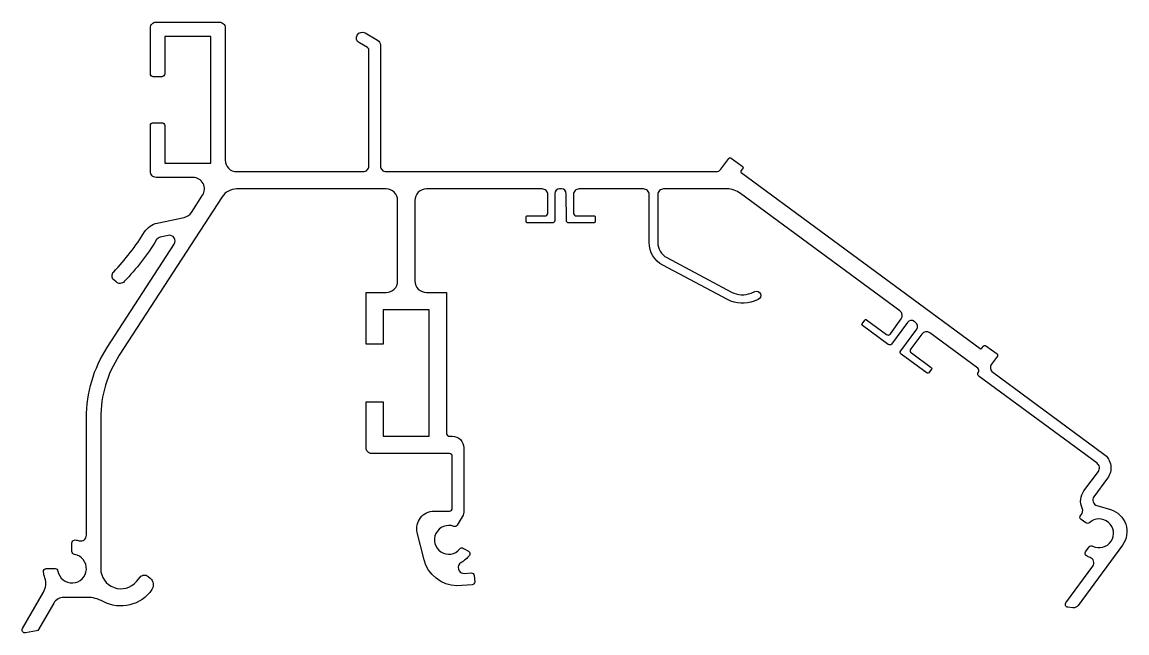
# Model space of a CAD drawing. Extents: x 1058 to 1250, y 203 to 309.
import ezdxf

# ---------------------------------------------------------------- set-up
doc = ezdxf.new("R2010")
doc.units = 0
doc.layers.add('WARNINGS', color=7, linetype='CONTINUOUS')

msp = doc.modelspace()

# ---------------------------------------------------------------- linework, layer by layer
at = {"layer": 'WARNINGS', "linetype": 'CONTINUOUS'}
msp.add_lwpolyline([(1060.37, 203.33), (1058.44, 202.99, -0.63707), (1057.92, 203.73), (1061.57, 210.05, 0.217288), (1061.81, 212.53, -0.055283), (1061.57, 213.6, -0.447214), (1062.06, 214.16), (1063.58, 214.16, -0.365977), (1064.07, 213.74, 1.937711), (1066.95, 216.62, -0.365977), (1066.53, 217.12), (1066.53, 218.63, -0.447214), (1067.09, 219.13, -0.03535), (1067.78, 219, 0.490314), (1069.03, 219.97), (1069.03, 240.36, -0.144993), (1072.66, 252.61), (1084.31, 270.55, 0.668179), (1083.27, 272.08), (1081.88, 271.78, 0.198912), (1081.25, 271.35, -0.054379), (1075.61, 264.05, -0.414214), (1074.2, 264), (1073.83, 264.34, -0.414214), (1073.78, 265.76, 0.054903), (1079.16, 272.71, -0.198912), (1081.37, 274.23), (1086.05, 275.22, 0.198912), (1087.31, 276.09), (1089.25, 279.07, 0.594937), (1087.57, 282.16), (1081.16, 282.16, -0.414214), (1080.16, 283.16), (1080.16, 291.16, -0.414214), (1080.66, 291.66), (1082.16, 291.66, -0.414214), (1082.66, 291.16), (1082.66, 284.66), (1090.66, 284.66), (1090.66, 295.66), (1090.66, 306.66), (1082.66, 306.66), (1082.66, 300.16, -0.414214), (1082.16, 299.66), (1080.66, 299.66, -0.414214), (1080.16, 300.16), (1080.16, 308.16, -0.414214), (1081.16, 309.16), (1092.16, 309.16, -0.414214), (1093.16, 308.16), (1093.16, 295.66), (1093.16, 285.16, 0.414214), (1095.16, 283.16), (1117.16, 283.16, 0.414214), (1118.16, 284.16), (1118.16, 304.29, 0.267949), (1117.91, 304.73), (1116.5, 305.54, -1), (1117.5, 307.28), (1119.66, 306.03, -0.267949), (1120.16, 305.16), (1120.16, 284.16, 0.414214), (1121.16, 283.16), (1178.54, 283.16, 0.238351), (1179.34, 283.57), (1180.74, 285.47, -0.414214), (1181.16, 285.53), (1183.09, 284.11, -0.414214), (1183.16, 283.69), (1182.86, 283.29, 0.414214), (1182.9, 283.01), (1224.45, 252.41, 0.414214), (1224.73, 252.45), (1225.03, 252.85, -0.414214), (1225.45, 252.91), (1227.38, 251.49, -0.414214), (1227.44, 251.07), (1226.43, 249.7, 0.414214), (1226.65, 248.3), (1245.97, 234.07, -0.414214), (1246.61, 229.88), (1244.23, 226.66, 0.520567), (1244.76, 225.1), (1247.1, 224.42, -0.520567), (1249.19, 218.21), (1241.48, 207.75, -0.267949), (1240.57, 207.35), (1239.71, 207.44, -0.57735), (1239.36, 208.23), (1244.02, 214.56, 0.497637), (1243.56, 216.09, -0.037743), (1242.95, 216.37, -0.451416), (1242.79, 217.1), (1243.39, 217.92, -0.365977), (1244.01, 218.07, 1.906264), (1243.45, 222.14, -0.358399), (1242.82, 222.11), (1242, 222.71, -0.457435), (1241.94, 223.47, -0.003642), (1241.99, 223.51, 0.316795), (1242.2, 224.64, -0.273349), (1242.5, 227.68), (1245, 231.06, 0.414214), (1244.78, 232.46), (1224.25, 247.58, -0.414214), (1224.15, 248.28, 0.414214), (1224.04, 248.98), (1215.7, 255.12, 0.411689), (1214.31, 254.92), (1212.38, 252.35, 0.417253), (1212.49, 251.64), (1215.95, 249.1, -0.417253), (1215.99, 248.82), (1215.51, 248.18, -0.41118), (1215.23, 248.14), (1210.72, 251.45, -0.414219), (1210.63, 252.01), (1213.41, 255.79, 0.412511), (1213.23, 256.94), (1213.1, 257.04), (1212.97, 257.13, 0.412511), (1211.82, 256.96), (1209.04, 253.19, -0.414219), (1208.48, 253.1), (1203.98, 256.43, -0.41118), (1203.94, 256.71), (1204.41, 257.35, -0.417253), (1204.69, 257.4), (1208.14, 254.85, 0.417253), (1208.84, 254.96), (1210.72, 257.56, 0.411689), (1210.51, 258.95), (1182.77, 279.38, 0.16006), (1180.4, 280.16), (1169.4, 280.16, 0.414214), (1168.4, 279.16), (1168.4, 270.86, 0.277325), (1169.99, 268.21), (1181.23, 262.24, 0.221695), (1184.61, 262.06), (1185.28, 262.33, -1), (1185.84, 260.94), (1185.17, 260.67, -0.221695), (1180.53, 260.91), (1169.29, 266.89, -0.277325), (1166.9, 270.86), (1166.9, 279.16, 0.414214), (1165.9, 280.16), (1154.72, 280.16, 0.415969), (1153.72, 279.15), (1153.74, 275.96, 0.414222), (1154.24, 275.46), (1157.31, 275.48, -0.414219), (1157.51, 275.28), (1157.51, 274.48, -0.414208), (1157.31, 274.28), (1152.92, 274.26, -0.414215), (1152.51, 274.67), (1152.48, 279.34, 0.412457), (1151.66, 280.16), (1151.5, 280.16), (1151.33, 280.16, 0.412457), (1150.51, 279.34), (1150.48, 274.67, -0.414215), (1150.07, 274.26), (1145.68, 274.28, -0.414208), (1145.48, 274.48), (1145.49, 275.28, -0.414219), (1145.69, 275.48), (1148.75, 275.46, 0.414222), (1149.26, 275.96), (1149.28, 279.15, 0.415969), (1148.28, 280.16), (1128.16, 280.16, 0.414214), (1126.16, 278.16), (1126.16, 264.16, 0.414214), (1128.16, 262.16), (1131.66, 262.16), (1131.66, 237.66, 0.414214), (1132.16, 237.16), (1132.66, 237.16, -0.414214), (1134.66, 235.16), (1134.66, 223.95, -0.131652), (1134.53, 223.45), (1133.53, 221.72, -0.365977), (1132.92, 221.5, 1.937842), (1133.98, 217.57, -0.366009), (1134.61, 217.68), (1135.49, 217.18, -0.451414), (1135.64, 216.44, -0.106382), (1134.2, 215.21, 0.805269), (1134.75, 213.33), (1135.95, 213.41, -0.414214), (1136.48, 212.95), (1136.56, 211.85, -0.414214), (1136.09, 211.32), (1133.47, 211.16, -0.339272), (1127.76, 215.71), (1126.58, 220.43, -0.487733), (1129.49, 224.16), (1132.16, 224.16, 0.414214), (1132.66, 224.66), (1132.66, 233.66, 0.414214), (1132.16, 234.16), (1118.66, 234.16, -0.414214), (1117.66, 235.16), (1117.66, 243.16), (1120.66, 243.16), (1120.66, 237.16), (1128.66, 237.16), (1128.66, 259.16), (1120.66, 259.16), (1120.66, 253.16), (1117.66, 253.16), (1117.66, 262.16), (1121.16, 262.16, 0.414214), (1123.16, 264.16), (1123.16, 278.16, 0.414214), (1121.16, 280.16), (1095.16, 280.16, 0.253968), (1092.65, 278.79), (1074.76, 251.25, 0.144993), (1071.53, 240.36), (1071.53, 214.16, 0.700208), (1077.72, 211.91), (1078.36, 212.68, -0.414214), (1079.77, 212.8), (1080.13, 212.49, -0.38517), (1080.41, 210.5, -0.384349), (1071.95, 208.44, 0.124369), (1069.1, 209.16), (1065.1, 209.16, 0.267949), (1063.37, 208.16), (1060.72, 203.57, -0.221695), (1060.37, 203.33)], format="xyb", dxfattribs=at)

doc.saveas('drawing.dxf')
